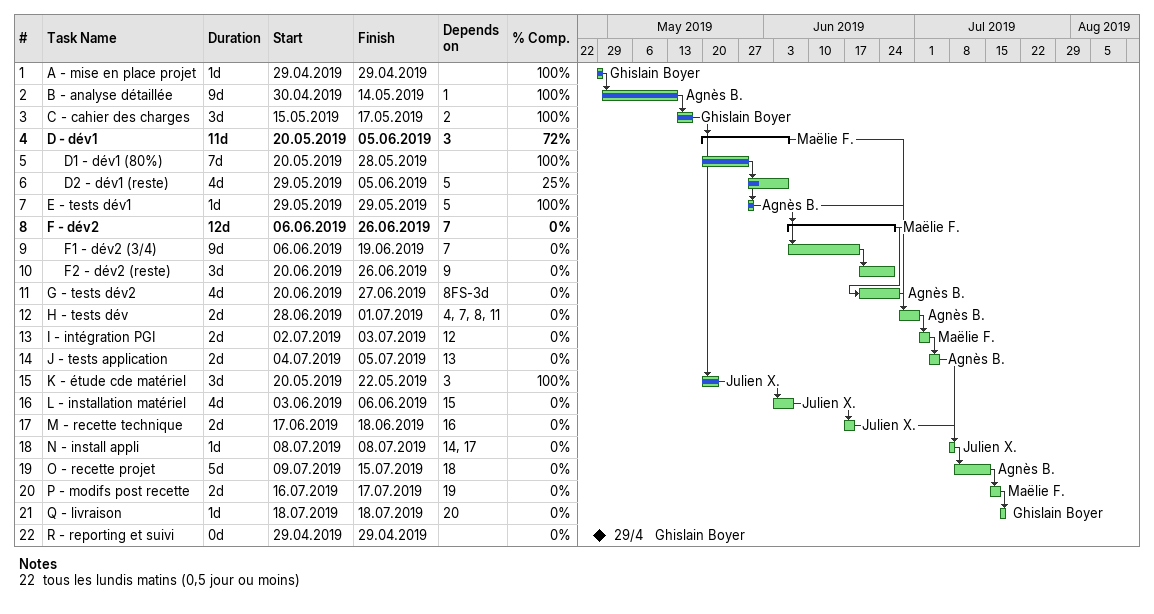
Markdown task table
| ID | Level | Task | Duration | Start | Finish | Predecessors | Resources | % complete |
|---|---|---|---|---|---|---|---|---|
| 1 | 1 | A - mise en place projet | 1d | 2019-04-29 | 2019-04-29 |  | Ghislain Boyer | 100 |
| 2 | 1 | B - analyse détaillée | 9d | 2019-04-30 | 2019-05-14 | 1 | Agnès B. | 100 |
| 3 | 1 | C - cahier des charges | 3d | 2019-05-15 | 2019-05-17 | 2 | Ghislain Boyer | 100 |
| 4 | 1 | **D - dév1** | 11d | 2019-05-20 | 2019-06-05 | 3 | Maëlie F. | 72 |
| 5 | 2 | D1 - dév1 (80%) | 7d | 2019-05-20 | 2019-05-28 |  |  | 100 |
| 6 | 2 | D2 - dév1 (reste) | 4d | 2019-05-29 | 2019-06-05 | 5 |  | 25 |
| 7 | 1 | E - tests dév1 | 1d | 2019-05-29 | 2019-05-29 | 5 | Agnès B. | 100 |
| 8 | 1 | **F - dév2** | 12d | 2019-06-06 | 2019-06-26 | 7 | Maëlie F. | 0 |
| 9 | 2 | F1 - dév2 (3/4) | 9d | 2019-06-06 | 2019-06-19 | 7 |  | 0 |
| 10 | 2 | F2 - dév2 (reste) | 3d | 2019-06-20 | 2019-06-26 | 9 |  | 0 |
| 11 | 1 | G - tests dév2 | 4d | 2019-06-20 | 2019-06-27 | 8FS-3d | Agnès B. | 0 |
| 12 | 1 | H - tests dév | 2d | 2019-06-28 | 2019-07-01 | 4, 7, 8, 11 | Agnès B. | 0 |
| 13 | 1 | I - intégration PGI | 2d | 2019-07-02 | 2019-07-03 | 12 | Maëlie F. | 0 |
| 14 | 1 | J - tests application | 2d | 2019-07-04 | 2019-07-05 | 13 | Agnès B. | 0 |
| 15 | 1 | K - étude cde matériel | 3d | 2019-05-20 | 2019-05-22 | 3 | Julien X. | 100 |
| 16 | 1 | L - installation matériel | 4d | 2019-06-03 | 2019-06-06 | 15 | Julien X. | 0 |
| 17 | 1 | M - recette technique | 2d | 2019-06-17 | 2019-06-18 | 16 | Julien X. | 0 |
| 18 | 1 | N - install appli | 1d | 2019-07-08 | 2019-07-08 | 14, 17 | Julien X. | 0 |
| 19 | 1 | O - recette projet | 5d | 2019-07-09 | 2019-07-15 | 18 | Agnès B. | 0 |
| 20 | 1 | P - modifs post recette | 2d | 2019-07-16 | 2019-07-17 | 19 | Maëlie F. | 0 |
| 21 | 1 | Q - livraison | 1d | 2019-07-18 | 2019-07-18 | 20 | Ghislain Boyer | 0 |
| 22 | 1 | R - reporting et suivi | 0d | 2019-04-29 | 2019-04-29 |  | Ghislain Boyer | 0 |

Notes
- 22: tous les lundis matins (0,5 jour ou moins)
